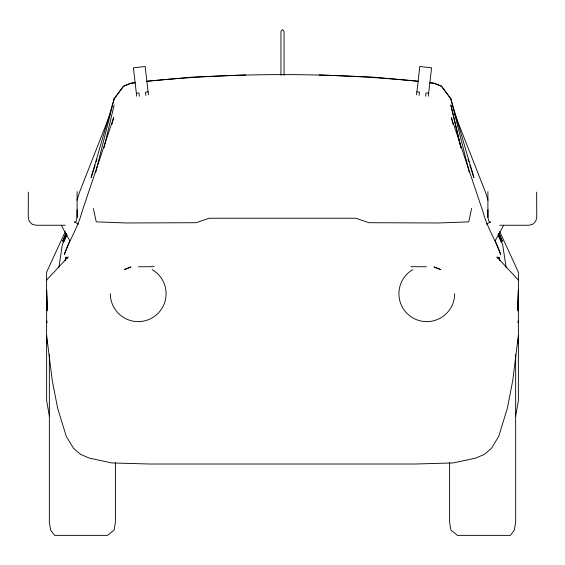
<?xml version="1.0" encoding="UTF-8"?>
<svg xmlns="http://www.w3.org/2000/svg" width="565" height="565" viewBox="0 0 565 565"><rect width="100%" height="100%" fill="white"/><g stroke="black" fill="none" stroke-linecap="round" stroke-linejoin="round"><path stroke-width="0.85" d="M28.335 192.121L28.25 217.391L29.281 221.318L32.106 224.199L35.962 225.251L65.363 225.251M74.933 222.469L76.063 221.318L77.094 217.391L77.094 191.62M517.83 303.271L518.38 290.05L517.808 310.934M517.815 309.917L518.253 302.176L517.837 309.175M487.906 191.62L487.906 217.391L488.937 221.318L490.067 222.469M517.815 343.817L518.38 338.612M416.553 94.835L419.837 66.472L431.582 67.828L428.305 96.191M419.124 95.407L419.505 92.173L416.899 91.869M425.664 96.163L426.045 92.928L428.644 93.225M518.38 335.363L512.759 380.429L507.328 408.375L498.74 436.321L491.409 448.433L484.424 454.359L475.779 458.081L453.236 462.94L415.36 464.013L149.64 464.013L111.764 462.94L89.221 458.081L80.576 454.359L73.591 448.433L66.26 436.321L57.672 408.375L52.241 380.429L46.62 335.363M58.817 267.81L62.355 244.567L66.847 234.433M515.57 416.25L518.38 400.649L518.38 272.146L499.707 231.65M471.62 208.464L468.752 221.854L438.941 222.97L368.818 222.716L355.886 218.238L209.114 218.238L196.182 222.716L126.059 222.97L96.248 221.854L93.38 208.464M517.886 322.523L518.38 320.355M104.024 147.868L114.158 104.956M65.3 260.479L66.147 257.061L65.067 260.359M95.577 172.841L114.158 98.748L123.537 86.127L130.84 83.217L135.176 82.681M111.919 124.406L113.657 117.605L81.812 212.419C77.942 227.321 69.467 240.076 64.325 254.42L69.686 240.98M114.158 98.748L91.106 177.565L95.118 165.079M77.031 200.215L79.298 192.778L110.606 113.021M96.163 161.731L96.947 159.224M65.971 233.303L62.637 241.382L66.02 233.366M63.803 241.997L66.882 234.736M65.293 231.65L46.62 272.146L46.62 400.649L49.43 416.25M495.215 240.648L503.69 225.251M114.158 98.854L123.537 86.233L130.84 83.323L135.176 82.787M66.804 258.615L68.118 256.962L46.62 280.049M486.387 224.185L490.773 221.812M130.988 266.821L124.265 269.604L130.699 267.174M146.455 81.304L193.428 77.017L245.81 74.912M146.455 81.409L151.653 80.774C238.585 72.546 326.415 72.546 413.347 80.774L418.545 81.409M136.356 93.225L138.955 92.928L139.336 96.163M148.101 91.869L145.495 92.173L145.876 95.407M138.616 266.765L154.146 266.68M499.637 225.251L529.038 225.251L532.894 224.199L535.719 221.318L536.75 217.391L536.665 192.121M410.854 266.68L426.384 266.765M319.19 74.912L371.572 77.017L418.545 81.304M429.824 82.681L434.16 83.217L441.463 86.127L450.842 98.748L473.894 177.565L469.882 165.079M429.824 82.787L434.16 83.323L441.463 86.233L450.842 98.854M434.301 267.174L440.735 269.604L434.012 266.821M74.227 221.812L78.613 224.185M518.38 280.049L496.882 256.962L498.196 258.615M61.31 225.251L69.785 240.648M498.153 234.433L502.645 244.567L506.184 267.81M498.118 234.736L501.197 241.997M498.98 233.366L502.363 241.382L499.029 233.303M495.314 240.98L500.675 254.42C495.533 240.076 487.058 227.321 483.188 212.419L451.343 117.605L453.081 124.406M454.394 113.021L485.702 192.778L487.969 200.215M499.933 260.359L498.853 257.061L499.7 260.479M468.053 159.224L468.837 161.731M450.842 98.748L469.423 172.841M460.976 147.868L450.842 104.956L460.899 147.635M46.62 320.355L47.114 322.523M148.447 94.835L145.163 66.472L133.418 67.835L136.695 96.191M46.62 338.612L47.185 343.817M47.163 309.175L46.62 290.05L47.17 303.271M47.185 309.917L46.747 302.176L47.192 310.934M515.654 354.651L515.654 522.159L514.341 530.09L510.407 535.38L457.466 535.38L450.912 530.09L449.606 522.159L449.606 462.714M487.906 209.657L487.906 217.391M284.054 75.399L284.054 31.358L282.5 29.62L280.946 31.358L280.946 75.399M115.394 462.714L115.394 522.159L114.088 530.09L107.534 535.38L54.593 535.38L50.659 530.09L49.346 522.159L49.346 354.651M77.094 209.657L77.094 217.391M454.67 293.751A27.876 27.876 0 0 1 412.853 317.89A27.876 27.876 0 0 1 412.853 269.604M152.147 269.604A27.876 27.876 0 0 1 152.147 317.89A27.876 27.876 0 0 1 110.33 293.751"/></g></svg>
